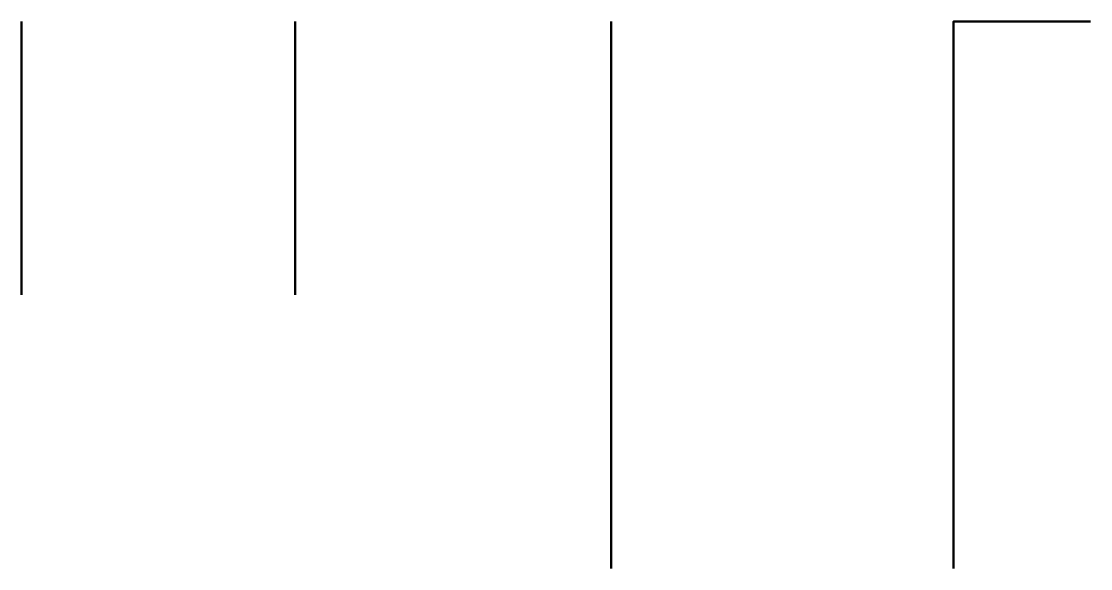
# Model space of a CAD drawing. Extents: x 0 to 31.2, y -8 to 8.
import ezdxf

# ---------------------------------------------------------------- set-up
doc = ezdxf.new("R2010")
doc.units = 0
doc.header["$LTSCALE"] = 35
doc.header["$MEASUREMENT"] = 0
doc.layers.add('Eletrico', color=5, linetype='CONTINUOUS')
doc.layers.add('inst eletrica', color=8, linetype='CONTINUOUS')

# ---------------------------------------------------------------- blocks, each defined once
blk = doc.blocks.new('Fase')
at = {"layer": 'Eletrico', "lineweight": 50}
blk.add_lwpolyline([(0, -0.1), (0, 0.1)], dxfattribs=at)
blk = doc.blocks.new('fase-neutro')
at = {"layer": 'Eletrico', "lineweight": 50}
blk.add_lwpolyline([(10, -8), (10, 8), (14, 8)], dxfattribs=at)
at = {"layer": 'inst eletrica', "xscale": 80, "yscale": 80, "zscale": 80}
blk.add_blockref('Fase', (0, 0), dxfattribs=at)
blk = doc.blocks.new('Retorno2')
at = {"layer": 'Eletrico', "lineweight": 50}
for points in [[(0, 0), (0, 0.1)], [(0.1, 0), (0.1, 0.1)]]:
    blk.add_lwpolyline(points, dxfattribs=at)

msp = doc.modelspace()

# ---------------------------------------------------------------- block references
at = {"layer": 'inst eletrica', "xscale": 80, "yscale": 80, "zscale": 80}
msp.add_blockref('Retorno2', (0, 0), dxfattribs=at)
at = {"layer": 'inst eletrica'}
msp.add_blockref('fase-neutro', (17.228, 0), dxfattribs=at)

doc.saveas('drawing.dxf')
